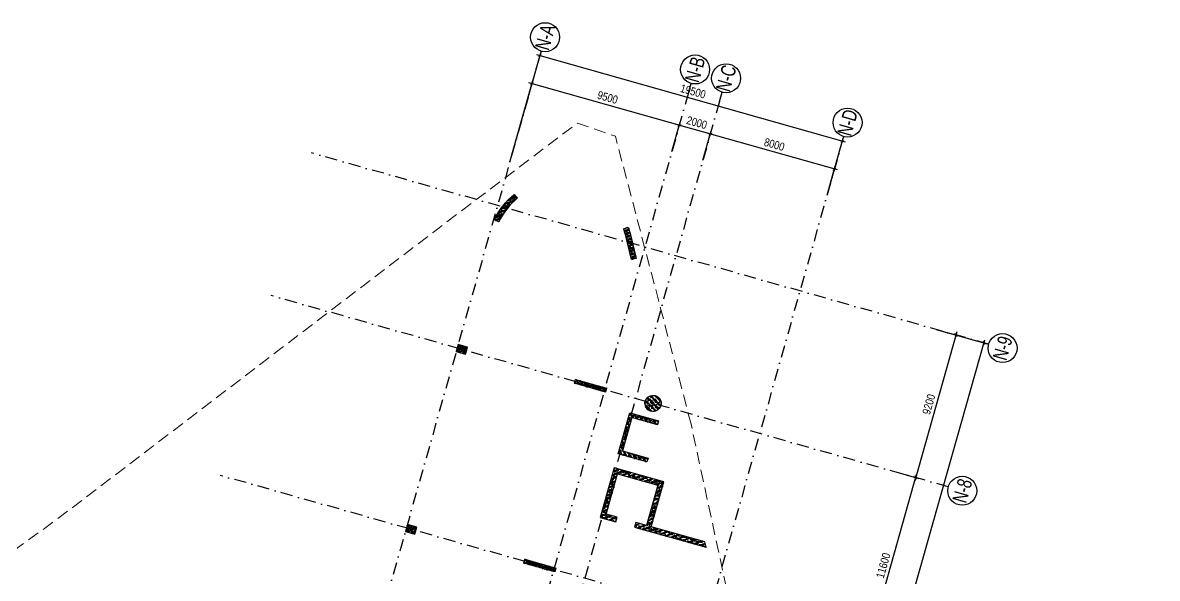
# Model space of a CAD drawing. Header units: millimetres. Extents: x -185400 to 12385, y -14070 to 168686.
# Drawn here: x -70547 to -147, y 134196 to 168686 of the extents above; entities that cross this region are included whole.
import ezdxf
from ezdxf.enums import TextEntityAlignment as Align

# ---------------------------------------------------------------- set-up
doc = ezdxf.new("R2010")
doc.units = ezdxf.units.MM
doc.header["$LTSCALE"] = 300
doc.header["$MEASUREMENT"] = 0
doc.linetypes.add('DASHDOT', pattern=[1, 0.5, -0.25, 0, -0.25])
doc.linetypes.add('HIDDEN', pattern=[0.375, 0.25, -0.125])
for name, color, linetype in [('ccu12-Hatch', 250, 'Continuous'), ('KC-Betong', 6, 'Continuous'), ('KT-Hatch', 251, 'Continuous'), ('KT-Kich thuoc', 9, 'Continuous'), ('KT-Luoi truc South Tower', 8, 'DASHDOT'), ('KT-Net cot vach', 6, 'Continuous'), ('ST_MBDV Cot vach 220805$0$AUDIT_I_220805193045-1', 50, 'Continuous')]:
    doc.layers.add(name, color=color, linetype=linetype)
doc.layers.add('KT-Chi gioi XD', color=7, linetype='HIDDEN', true_color=0x0066cc)
doc.styles.add('Arial Narrow', font='ARIALN.TTF')
doc.styles.add('ST_MBDV Cot vach 220805$0$HBA-Text', font='GOTHIC.TTF')
doc.dimstyles.new('ccu12-200', dxfattribs={"dimscale": 200, "dimtxt": 2.5, "dimasz": 1, "dimexe": 1, "dimexo": 2, "dimgap": 1, "dimtad": 1, "dimdec": 0, "dimdsep": 46, "dimtxsty": 'Arial Narrow', "dimblk": 'ARCHTICK', "dimcen": -1, "dimdle": 1, "dimclrd": 256, "dimclre": 256, "dimclrt": 3, "dimadec": 0, "dimazin": 2, "dimtfac": 0.1, "dimtdec": 0, "dimtmove": 0, "dimatfit": 1, "dimldrblk": 'ARCHTICK', "dimfxl": 1, "dimtvp": 0.833333, "dimtolj": 1, "dimtzin": 12, "dimarcsym": 0})
pattern_1 = [(25, (72916.8, -227208.36), (311.76915, -180), [37.5, -412.5]), (330, (72916.8, -227208.36), (96.06936, 370.17822), [30, -330]), (75.4514, (72942.8, -227223.36), (407.83865, 190.1779), [31.8701, -350.57106]), (21.1842, (72959.07, -227117.73), (448.64876, -300.52336), [56.25, -618.75]), (71.6356, (72996.46, -227142.8), (629.38604, 243.92254), [47.80514, -525.8565]), (326.1842, (72959.1, -227117.73), (629.38585, 243.923), [45, -495]), (356, (72993.82, -227161.52), (185.4137, -308.58023), [37.5, -412.5]), (301, (72993.82, -227161.52), (263.4901, 277.1898), [30, -330]), (46.4514, (73009.27, -227187.23), (448.9038, -31.39076), [31.8701, -350.57106]), (12.5, (72916.81, -227208.36), (75.853797, 148.282658), [0, -326, 0, -335, 0, -331.25]), (342.5, (72916.81, -227208.36), (202.55378, 123.14021), [0, -191, 0, -318.5, 0, -126.25]), (302.5, (72815.76, -227161.24), (237.137665, -123.022383), [0, -125, 0, -390, 0, -517.5]), (292.5, (72770.44, -227140.1), (285.42618, -77.8696), [0, -162.5, 0, -259, 0, -367.5]), (20, (72916.81, -227208.36), (-64.12878, 176.19237), []), (20, (72996.92, -227245.72), (-64.12878, 176.19237), [])]

# ---------------------------------------------------------------- blocks, each defined once
blk = doc.blocks.new('_ARCHTICK')
at = {"color": 0, "linetype": 'ByBlock', "const_width": 0.15}
blk.add_lwpolyline([(-0.5, -0.5), (0.5, 0.5)], dxfattribs=at)
blk = doc.blocks.new('*D329')
at = {"layer": 'Defpoints', "color": 0, "transparency": 16777216}
for p in [(-14254, 149758, 0), (-10901, 148811), (-34430, 78354, 0)]:
    blk.add_point(p, dxfattribs=at)
at = {"layer": 'KT-Kich thuoc', "lineweight": -2, "transparency": 16777216}
for p, q in [((-13869, 149649), (-10709, 148756)), ((-31132, 77214), (-10847, 149003)), ((-34045, 78245), (-30886, 77352))]:
    blk.add_line(p, q, dxfattribs=at)
at = {"layer": 'KT-Kich thuoc', "lineweight": -2, "transparency": 16777216, "xscale": 200, "yscale": 200, "zscale": 200}
for p, rotation in [((-10901, 148811), 74.22121918271756), ((-31078, 77407), 254.2212191827175)]:
    blk.add_blockref('_ARCHTICK', p, dxfattribs=dict(at, rotation=rotation))
at = {"layer": 'KT-Kich thuoc', "color": 3, "transparency": 16777216, "insert": (-21428, 113232), "char_height": 500, "attachment_point": 5, "rotation": 74.22122, "style": 'Arial Narrow'}
blk.add_mtext('\\A1;74200', dxfattribs=at)
blk = doc.blocks.new('*D331')
at = {"layer": 'Defpoints', "color": 0, "transparency": 16777216}
for p in [(-38458, 166631), (-40407, 159733, 0), (-20749, 157591, 0)]:
    blk.add_point(p, dxfattribs=at)
at = {"layer": 'KT-Kich thuoc', "lineweight": -2, "transparency": 16777216}
for p, q in [((-40298, 160118), (-38404, 166823)), ((-19501, 161274), (-38651, 166685)), ((-20640, 157976), (-19639, 161521))]:
    blk.add_line(p, q, dxfattribs=at)
at = {"layer": 'KT-Kich thuoc', "lineweight": -2, "transparency": 16777216, "xscale": 200, "yscale": 200, "zscale": 200}
for p, rotation in [((-38458, 166631), 164.2212191783588), ((-19693, 161328), 344.2212191783588)]:
    blk.add_blockref('_ARCHTICK', p, dxfattribs=dict(at, rotation=rotation))
at = {"layer": 'KT-Kich thuoc', "color": 3, "transparency": 16777216, "insert": (-28952, 164418), "char_height": 500, "attachment_point": 5, "rotation": 344.22122, "style": 'Arial Narrow'}
blk.add_mtext('\\A1;19500', dxfattribs=at)
blk = doc.blocks.new('*D332')
at = {"layer": 'Defpoints', "color": 0, "transparency": 16777216}
for p in [(-27881, 161771), (-28448, 159766, 0), (-20749, 157591, 0)]:
    blk.add_point(p, dxfattribs=at)
at = {"layer": 'KT-Kich thuoc', "lineweight": -2, "transparency": 16777216}
for p, q in [((-28339, 160151), (-27827, 161964)), ((-19990, 159542), (-28073, 161826)), ((-20640, 157976), (-20128, 159789))]:
    blk.add_line(p, q, dxfattribs=at)
at = {"layer": 'KT-Kich thuoc', "lineweight": -2, "transparency": 16777216, "xscale": 200, "yscale": 200, "zscale": 200}
for p, rotation in [((-27881, 161771), 164.2212191783588), ((-20182, 159596), 344.2212191783588)]:
    blk.add_blockref('_ARCHTICK', p, dxfattribs=dict(at, rotation=rotation))
at = {"layer": 'KT-Kich thuoc', "color": 3, "transparency": 16777216, "insert": (-23908, 161122), "char_height": 500, "attachment_point": 5, "rotation": 344.22122, "style": 'Arial Narrow'}
blk.add_mtext('\\A1;8000', dxfattribs=at)
blk = doc.blocks.new('*D333')
at = {"layer": 'Defpoints', "color": 0, "transparency": 16777216}
for p in [(-38948, 164899), (-30372, 160310, 0), (-40407, 159733, 0)]:
    blk.add_point(p, dxfattribs=at)
at = {"layer": 'KT-Kich thuoc', "lineweight": -2, "transparency": 16777216}
for p, q in [((-40298, 160118), (-38893, 165091)), ((-29613, 162261), (-39140, 164953)), ((-30264, 160695), (-29751, 162508))]:
    blk.add_line(p, q, dxfattribs=at)
at = {"layer": 'KT-Kich thuoc', "lineweight": -2, "transparency": 16777216, "xscale": 200, "yscale": 200, "zscale": 200}
for p, rotation in [((-38948, 164899), 164.2212191783588), ((-29806, 162315), 344.2212191783588)]:
    blk.add_blockref('_ARCHTICK', p, dxfattribs=dict(at, rotation=rotation))
at = {"layer": 'KT-Kich thuoc', "color": 3, "transparency": 16777216, "insert": (-34253, 164045), "char_height": 500, "attachment_point": 5, "rotation": 344.22122, "style": 'Arial Narrow'}
blk.add_mtext('\\A1;9500', dxfattribs=at)
blk = doc.blocks.new('*D337')
at = {"layer": 'Defpoints', "color": 0, "transparency": 16777216}
for p in [(-14254, 149758, 0), (-16755, 140904, 0), (-15135, 140447)]:
    blk.add_point(p, dxfattribs=at)
at = {"layer": 'KT-Kich thuoc', "lineweight": -2, "transparency": 16777216}
for p, q in [((-12579, 149492), (-15190, 140254)), ((-13869, 149649), (-12441, 149246)), ((-16370, 140796), (-14943, 140392))]:
    blk.add_line(p, q, dxfattribs=at)
at = {"layer": 'KT-Kich thuoc', "lineweight": -2, "transparency": 16777216, "xscale": 200, "yscale": 200, "zscale": 200}
for p, rotation in [((-12634, 149300), 74.22122040985515), ((-15135, 140447), 254.2212204098551)]:
    blk.add_blockref('_ARCHTICK', p, dxfattribs=dict(at, rotation=rotation))
at = {"layer": 'KT-Kich thuoc', "color": 3, "transparency": 16777216, "insert": (-14323, 144997), "char_height": 500, "attachment_point": 5, "rotation": 74.22122, "style": 'Arial Narrow'}
blk.add_mtext('\\A1;9200', dxfattribs=at)
blk = doc.blocks.new('*D338')
at = {"layer": 'Defpoints', "color": 0, "transparency": 16777216}
for p in [(-16755, 140904, 0), (-15135, 140447), (-19910, 129742, 0)]:
    blk.add_point(p, dxfattribs=at)
at = {"layer": 'KT-Kich thuoc', "lineweight": -2, "transparency": 16777216}
for p, q in [((-18344, 129091), (-15081, 140639)), ((-16370, 140796), (-14943, 140392)), ((-19525, 129633), (-18097, 129229))]:
    blk.add_line(p, q, dxfattribs=at)
at = {"layer": 'KT-Kich thuoc', "lineweight": -2, "transparency": 16777216, "xscale": 200, "yscale": 200, "zscale": 200}
for p, rotation in [((-15135, 140447), 74.2212204098948), ((-18290, 129284), 254.2212204098948)]:
    blk.add_blockref('_ARCHTICK', p, dxfattribs=dict(at, rotation=rotation))
at = {"layer": 'KT-Kich thuoc', "color": 3, "transparency": 16777216, "insert": (-17151, 134989), "char_height": 500, "attachment_point": 5, "rotation": 74.22122, "style": 'Arial Narrow'}
blk.add_mtext('\\A1;11600', dxfattribs=at)
blk = doc.blocks.new('*D339')
at = {"layer": 'Defpoints', "color": 0, "transparency": 16777216}
for p in [(-29806, 162315), (-30372, 160310, 0), (-28448, 159766, 0)]:
    blk.add_point(p, dxfattribs=at)
at = {"layer": 'KT-Kich thuoc', "lineweight": -2, "transparency": 16777216}
for p, q in [((-30264, 160695), (-29751, 162508)), ((-27689, 161717), (-29998, 162370)), ((-28339, 160151), (-27827, 161964))]:
    blk.add_line(p, q, dxfattribs=at)
at = {"layer": 'KT-Kich thuoc', "lineweight": -2, "transparency": 16777216, "xscale": 200, "yscale": 200, "zscale": 200}
for p, rotation in [((-29806, 162315), 164.2212191848307), ((-27881, 161771), 344.2212191848307)]:
    blk.add_blockref('_ARCHTICK', p, dxfattribs=dict(at, rotation=rotation))
at = {"layer": 'KT-Kich thuoc', "color": 3, "transparency": 16777216, "insert": (-28720, 162481), "char_height": 500, "attachment_point": 5, "rotation": 344.22122, "style": 'Arial Narrow'}
blk.add_mtext('\\A1;2000', dxfattribs=at)
blk = doc.blocks.new('ST_MBDV Cot vach 220805$0$GRID-SYM-flat-103')
at = {"layer": 'ST_MBDV Cot vach 220805$0$AUDIT_I_220805193045-1'}
blk.add_circle((0, 0, 0), 900, dxfattribs=at)
at = {"layer": 'ST_MBDV Cot vach 220805$0$AUDIT_I_220805193045-1', "style": 'ST_MBDV Cot vach 220805$0$HBA-Text'}
blk.add_attdef('GRID', text='', height=900, rotation=19.04714, dxfattribs=at).set_placement((0, 0, 0), align=Align.MIDDLE_CENTER)
blk = doc.blocks.new('*U300')
h = blk.add_hatch()
h.set_pattern_fill('VATLIEU04', color=250, scale=40, style=0, pattern_type=2)
h.set_pattern_definition([(50, (-350, 500), (286.904, -25.1), [30, -330]), (355, (-350, 500), (-55.5, 300.88), [24, -264]), (100.45, (-326.1, 497.9), (231.404, 275.776), [25.496, -280.457]), (46.184, (-350, 580), (426.9, -66.21), [45, -495]), (96.636, (-314.43, 574.5), (373.87, 389.65), [38.24, -420.69]), (351.184, (-350, 580), (373.86, 389.65), [36, -396]), (21, (-310, 560), (238.763, -161.05), [30, -330]), (326, (-310, 560), (97.33, 290.06), [24, -264]), (71.45, (-290.1, 546.58), (336.09, 129.01), [25.496, -280.457]), (37.5, (-350.01, 500), (4.864, 133.158), [0, -260.8, 0, -268, 0, -265]), (7.5, (-350.01, 500), (105.228, 157.765), [0, -152.8, 0, -254.8, 0, -101]), (327.5, (-439.21, 500), (213.529, -9.022), [0, -100, 0, -312, 0, -414]), (317.5, (-479.2, 500), (233.274, 40.042), [0, -130, 0, -207.2, 0, -294]), (45, (-350, 500), (-120.208, 120.208), []), (45, (-350, 549), (-120.208, 120.208), [])])
h.paths.add_polyline_path([(-475, -475), (125, -475), (125, -25), (-475, -25)])
at = {"color": 6, "ltscale": 0.25}
blk.add_lwpolyline([(-475, -475), (125, -475), (125, -25), (-475, -25)], close=True, dxfattribs=at)
at = {"layer": 'Defpoints', "linetype": 'ByBlock', "ltscale": 30}
for p, q in [((125, -475), (-475, -25)), ((-475, -475), (125, -25))]:
    blk.add_line(p, q, dxfattribs=at)
blk = doc.blocks.new('*U307')
h = blk.add_hatch()
h.set_pattern_fill('VATLIEU04', color=250, scale=40, style=0, pattern_type=2)
h.set_pattern_definition([(50, (1050, 300), (286.904, -25.1), [30, -330]), (355, (1050, 300), (-55.5, 300.877), [24, -264]), (100.451, (1073.92, 297.9), (231.404, 275.776), [25.496, -280.457]), (46.184, (1050, 380), (426.9, -66.21), [45, -495]), (96.636, (1085.6, 374.5), (373.865, 389.65), [38.24, -420.685]), (351.184, (1050, 380), (373.86, 389.65), [36, -396]), (21, (1090, 360), (238.763, -161.048), [30, -330]), (326, (1090, 360), (97.326, 290.06), [24, -264]), (71.451, (1109.9, 346.58), (336.09, 129.012), [25.496, -280.457]), (37.5, (1050.01, 300), (4.864, 133.1575), [0, -260.8, 0, -268, 0, -265]), (7.5, (1050.01, 300), (105.228, 157.765), [0, -152.8, 0, -254.8, 0, -101]), (327.5, (960.81, 300), (213.529, -9.022), [0, -100, 0, -312, 0, -414]), (317.5, (920.8, 300), (233.274, 40.042), [0, -130, 0, -207.2, 0, -294]), (45, (1050.01, 300), (-120.208, 120.208), []), (45, (1050.01, 349), (-120.208, 120.208), [])])
h.paths.add_polyline_path([(-475, -475), (1525, -475), (1525, -225), (-475, -225)])
at = {"color": 6, "ltscale": 0.25}
blk.add_lwpolyline([(-475, -475), (1525, -475), (1525, -225), (-475, -225)], close=True, dxfattribs=at)
at = {"layer": 'Defpoints', "linetype": 'ByBlock', "ltscale": 30}
for p, q in [((1525, -475), (-475, -225)), ((-475, -475), (1525, -225))]:
    blk.add_line(p, q, dxfattribs=at)
blk = doc.blocks.new('*U308')
h = blk.add_hatch()
h.set_pattern_fill('VATLIEU04', color=250, scale=40, style=0, pattern_type=2)
h.set_pattern_definition([(50, (-350, 500), (286.904, -25.1), [30, -330]), (355, (-350, 500), (-55.5, 300.88), [24, -264]), (100.45, (-326.1, 497.9), (231.404, 275.776), [25.496, -280.457]), (46.184, (-350, 580), (426.9, -66.21), [45, -495]), (96.636, (-314.43, 574.5), (373.87, 389.65), [38.24, -420.69]), (351.184, (-350, 580), (373.86, 389.65), [36, -396]), (21, (-310, 560), (238.763, -161.05), [30, -330]), (326, (-310, 560), (97.33, 290.06), [24, -264]), (71.45, (-290.1, 546.58), (336.09, 129.01), [25.496, -280.457]), (37.5, (-350.01, 500), (4.864, 133.158), [0, -260.8, 0, -268, 0, -265]), (7.5, (-350.01, 500), (105.228, 157.765), [0, -152.8, 0, -254.8, 0, -101]), (327.5, (-439.21, 500), (213.529, -9.022), [0, -100, 0, -312, 0, -414]), (317.5, (-479.2, 500), (233.274, 40.042), [0, -130, 0, -207.2, 0, -294]), (45, (-350, 500), (-120.208, 120.208), []), (45, (-350, 549), (-120.208, 120.208), [])])
h.paths.add_polyline_path([(-475, -475), (125, -475), (125, -25), (-475, -25)])
at = {"color": 6, "ltscale": 0.25}
blk.add_lwpolyline([(-475, -475), (125, -475), (125, -25), (-475, -25)], close=True, dxfattribs=at)
at = {"layer": 'Defpoints', "linetype": 'ByBlock', "ltscale": 30}
for p, q in [((125, -475), (-475, -25)), ((-475, -475), (125, -25))]:
    blk.add_line(p, q, dxfattribs=at)
blk = doc.blocks.new('*U309')
h = blk.add_hatch()
h.set_pattern_fill('VATLIEU04', color=250, scale=40, style=0, pattern_type=2)
h.set_pattern_definition([(50, (1050, 300), (286.904, -25.1), [30, -330]), (355, (1050, 300), (-55.5, 300.877), [24, -264]), (100.451, (1073.92, 297.9), (231.404, 275.776), [25.496, -280.457]), (46.184, (1050, 380), (426.9, -66.21), [45, -495]), (96.636, (1085.6, 374.5), (373.865, 389.65), [38.24, -420.685]), (351.184, (1050, 380), (373.86, 389.65), [36, -396]), (21, (1090, 360), (238.763, -161.048), [30, -330]), (326, (1090, 360), (97.326, 290.06), [24, -264]), (71.451, (1109.9, 346.58), (336.09, 129.012), [25.496, -280.457]), (37.5, (1050.01, 300), (4.864, 133.1575), [0, -260.8, 0, -268, 0, -265]), (7.5, (1050.01, 300), (105.228, 157.765), [0, -152.8, 0, -254.8, 0, -101]), (327.5, (960.81, 300), (213.529, -9.022), [0, -100, 0, -312, 0, -414]), (317.5, (920.8, 300), (233.274, 40.042), [0, -130, 0, -207.2, 0, -294]), (45, (1050, 300), (-120.208, 120.208), []), (45, (1050, 349), (-120.208, 120.208), [])])
h.paths.add_polyline_path([(-475, -475), (1525, -475), (1525, -225), (-475, -225)])
at = {"color": 6, "ltscale": 0.25}
blk.add_lwpolyline([(-475, -475), (1525, -475), (1525, -225), (-475, -225)], close=True, dxfattribs=at)
at = {"layer": 'Defpoints', "linetype": 'ByBlock', "ltscale": 30}
for p, q in [((1525, -475), (-475, -225)), ((-475, -475), (1525, -225))]:
    blk.add_line(p, q, dxfattribs=at)

msp = doc.modelspace()

# ---------------------------------------------------------------- hatches: boundary and pattern name
at = {"layer": 'ccu12-Hatch', "ltscale": 0.5}
h = msp.add_hatch(dxfattribs=at)
h.set_pattern_fill('BTCT', color=256, scale=50, angle=335)
h.set_pattern_definition(pattern_1)
edge = h.paths.add_edge_path()
edge.add_arc((-37216.2, 154551.3), 4179.9, 129.187468, 154.983889)
edge.add_line((-41004, 156318.9), (-41275.8, 156445.8))
edge.add_arc((-37216.2, 154551.3), 4479.9, 129.187481, 154.983857, ccw=False)
edge.add_line((-40046.8, 158023.6), (-39857.3, 157791.1))
h = msp.add_hatch(dxfattribs=at)
h.set_pattern_fill('BTCT', color=256, scale=50, angle=335)
h.set_pattern_definition(pattern_1)
edge = h.paths.add_edge_path()
edge.add_arc((-37214.3, 154551.8), 4178.1, 13.610189, 18.80031)
edge.add_line((-33259.1, 155898.3), (-32975.1, 155995))
edge.add_arc((-37214.3, 154551.8), 4478.1, 13.610189, 18.800278, ccw=False)
edge.add_line((-32861.9, 155605.6), (-32486.6, 154055.5))
edge.add_line((-32486.6, 154055.5), (-32778.2, 153984.9))
edge.add_line((-32778.2, 153984.9), (-33153.5, 155535))
at = {"layer": 'KT-Hatch', "ltscale": 0.5}
h = msp.add_hatch(dxfattribs=at)
h.set_pattern_fill('1BETONG2-BOP', color=256, scale=50, angle=335, pattern_type=2)
h.set_pattern_definition([(50, (0, 0), (358.6301, -31.37607), [37.5, -412.5]), (355, (0, 0), (-69.3757, 376.0961), [30, -330]), (100.4514, (29.9, -2.6), (289.2547, 344.7198), [31.8701, -350.5711]), (46.1842, (0, 100), (533.6205, -82.7595), [56.25, -618.75]), (96.6356, (44.47, 93.1), (467.3314, 487.059), [47.8051, -525.8565]), (351.1842, (0, 100), (467.331, 487.0593), [45, -495]), (21, (50, 75), (298.4535, -201.30945), [37.5, -412.5]), (226, (50, 75), (335.9411, -182.7699), [30, -330]), (71.4514, (74.87, 58.22), (420.1113, 161.26525), [31.8701, -350.5711]), (67.5, (0, 0), (-77.95809, 147.18723), [0, -326, 0, -335, 0, -331.25]), (4.5, (0, 0), (141.67546, 190.0516), [0, -191, 0, -318.5, 0, -126.25]), (327.5, (-111.5, 0), (266.91122, -11.27744), [0, -125, 0, -390, 0, -517.5]), (317.5, (-161.5, 0), (291.5931, 50.0525), [0, -162.5, 0, -259, 0, -367.5]), (315, (0, 0), (150.2602, 150.2602), []), (315, (0, 61.25), (150.2602, 150.2602), [])])
edge = h.paths.add_edge_path()
edge.add_ellipse((-31436.2, 145052.9), major_axis=(136, 481.2), ratio=1, start_angle=0, end_angle=360)
h = msp.add_hatch(dxfattribs=at)
h.set_pattern_fill('1BETONG2-BOP', color=256, scale=50, pattern_type=2)
h.set_pattern_definition([(34.2212, (-35673.08, 134195.87), (336.5846, -127.714), [37.5, -412.5]), (339.2212, (-35673.08, 134195.87), (35.508, 380.789), [30, -330]), (84.6726, (-35645.03, 134185.23), (372.093, 253.075), [31.87, -350.571]), (30.4054, (-35645.9, 134292.1), (491.009, -224.745), [56.25, -618.75]), (80.857, (-35604.97, 134273.4), (582.165, 341.627), [47.805, -525.856]), (335.4054, (-35645.9, 134292.1), (582.164, 341.628), [45, -495]), (5.2212, (-35604.57, 134254.45), (232.4666, -274.8805), [37.5, -412.5]), (210.2212, (-35604.57, 134254.45), (273.583, -267.233), [30, -330]), (55.6726, (-35585.2, 134231.55), (448.133, 40.95), [31.87, -350.571]), (51.7212, (-35673.08, 134195.87), (-34.9968, 162.8397), [0, -326, 0, -335, 0, -331.25]), (348.7212, (-35673.08, 134195.87), (188.0165, 144.3653), [0, -191, 0, -318.5, 0, -126.25]), (311.7212, (-35780.38, 134226.2), (253.787, -83.432), [0, -125, 0, -390, 0, -517.5]), (301.7212, (-35828.5, 134239.8), (294.216, -31.1247), [0, -162.5, 0, -259, 0, -367.5]), (299.2212, (-35673.08, 134195.87), (185.4575, 103.739), []), (299.2212, (-35656.42, 134254.82), (185.4575, 103.739), [])])
h.paths.add_polyline_path([(-33593.9, 141921.6), (-32873.3, 144471.8), (-31093, 143968.7), (-31161, 143728.1), (-32748.8, 144176.8), (-33333.5, 142107.8), (-31745.6, 141659.1), (-31813.6, 141418.6)])
h = msp.add_hatch(dxfattribs=at)
h.set_pattern_fill('VATLIEU04', color=256, scale=50, angle=335, pattern_type=2)
h.set_pattern_definition([(25, (-1153005.9, 53036.63), (311.769145, -180), [37.5, -412.5]), (330, (-1153005.9, 53036.63), (96.06936, 370.17822), [30, -330]), (75.4514, (-1152979.9, 53021.63), (407.83865, 190.1779), [31.8701, -350.57106]), (21.1842, (-1152963.63, 53127.26), (448.64876, -300.52336), [56.25, -618.75]), (71.6356, (-1152926.24, 53102.2), (629.38604, 243.92254), [47.80514, -525.8565]), (326.1842, (-1152963.6, 53127.26), (629.38585, 243.92303), [45, -495]), (356, (-1152928.88, 53083.47), (185.41371, -308.58023), [37.5, -412.5]), (301, (-1152928.88, 53083.47), (263.49012, 277.18981), [30, -330]), (46.4514, (-1152913.42, 53057.76), (448.90379, -31.39076), [31.8701, -350.57106]), (12.5, (-1153005.89, 53036.63), (75.853797, 148.282658), [0, -326, 0, -335, 0, -331.25]), (342.5, (-1153005.89, 53036.63), (202.55378, 123.140208), [0, -191, 0, -318.5, 0, -126.25]), (302.5, (-1153106.94, 53083.75), (237.137665, -123.022383), [0, -125, 0, -390, 0, -517.5]), (292.5, (-1153152.26, 53104.88), (285.42618, -77.8696), [0, -162.5, 0, -259, 0, -367.5]), (20, (-1153005.89, 53036.63), (-72.67928, 199.68468), []), (20, (-1152980, 53092.14), (-72.67928, 199.68468), [])])
h.paths.add_polyline_path([(-31836.5, 137476.2), (-32510.1, 137666.6), (-32591.7, 137377.9), (-28143.8, 136121), (-28226.4, 136456.1), (-31547.8, 137394.6), (-30759.2, 140185.4), (-33838.6, 141055.5), (-34708.8, 137976.1), (-33746.5, 137704.2), (-33664.9, 137992.9), (-34338.5, 138183.2), (-33631.5, 140685.3), (-31129.5, 139978.3)])

# ---------------------------------------------------------------- linework, layer by layer
at = {"layer": 'KC-Betong', "elevation": 0}
msp.add_lwpolyline([(-39857.3, 157791.1, 0.1130359), (-41004, 156318.9), (-41275.8, 156445.8, -0.1130357), (-40046.8, 158023.6)], format="xyb", close=True, dxfattribs=at)
msp.add_lwpolyline([(-33153.5, 155535, 0.02265), (-33259.1, 155898.3), (-32975.1, 155995, -0.0226499), (-32861.9, 155605.6), (-32486.6, 154055.5), (-32778.2, 153984.9), (-33153.5, 155535)], format="xyb", dxfattribs=at)
at = {"layer": 'KC-Betong', "ltscale": 0.5, "elevation": 0}
msp.add_lwpolyline([(-31836.5, 137476.2), (-32510.1, 137666.6), (-32591.7, 137377.9), (-28143.8, 136121), (-28226.4, 136456.1), (-31547.8, 137394.6), (-30759.2, 140185.4), (-33838.6, 141055.5), (-34708.8, 137976.1), (-33746.5, 137704.2), (-33664.9, 137992.9), (-34338.5, 138183.2), (-33631.5, 140685.3), (-31129.5, 139978.3), (-31836.5, 137476.2)], dxfattribs=at)
at = {"layer": 'KC-Betong'}
msp.add_ellipse((-31436.2, 145052.9), major_axis=(136, 481.2), ratio=1, dxfattribs=at)
at = {"layer": 'KT-Chi gioi XD', "lineweight": 13, "ltscale": 10, "elevation": 0, "flags": 128}
msp.add_lwpolyline([(-29078.1, 143772.1), (-33774.2, 161645), (-36124.3, 162456.9), (-45058.2, 155685.5), (-68562, 137753.5), (-92229.5, 120645.5, 0.684877), (-61797, 6849.6), (-41426.4, 4693.7), (-2997.3, 5908.3), (-146.9, 9554.9)], format="xyb", close=True, dxfattribs=at)
at = {"layer": 'KT-Kich thuoc'}
for p, q in [((-29234.6, 164336.2), (-29071.5, 164913.6)), ((-27310, 163792.3), (-27146.8, 164369.7))]:
    msp.add_line(p, q, dxfattribs=at)
at = {"layer": 'KT-Luoi truc South Tower', "ltscale": 5}
for p, q in [((-38376.6, 166919.4), (-63723.7, 77217.8)), ((-29234.6, 164336.2), (-54581.7, 74634.5)), ((-27310, 163792.3), (-52657.1, 74090.7)), ((-19611.4, 161616.9), (-44958.5, 71915.3)), ((-10612.7, 148729), (-52631.6, 160602.3)), ((-13114.4, 139875.6), (-55133.3, 151749)), ((-16268.7, 128712.7), (-58287.6, 140586.1))]:
    msp.add_line(p, q, dxfattribs=at)
at = {"layer": 'KT-Net cot vach', "elevation": 0}
msp.add_lwpolyline([(-33593.9, 141921.6), (-32873.3, 144471.8), (-31093, 143968.7), (-31161, 143728.1), (-32748.8, 144176.8), (-33333.5, 142107.8), (-31745.6, 141659.1), (-31813.6, 141418.6)], close=True, dxfattribs=at)

# ---------------------------------------------------------------- block references
at = {"layer": 'KC-Betong', "linetype": 'ByBlock', "rotation": 344.2212131831742}
for name, p in [('*U300', (-43060.3, 148597.3)), ('*U308', (-46214.7, 137434.4))]:
    msp.add_blockref(name, p, dxfattribs=at)
at = {"layer": 'KC-Betong', "linetype": 'ByBlock', "xscale": -1, "rotation": 344.2212276365515}
for name, p in [('*U307', (-34708.9, 146342)), ('*U309', (-37863.2, 135179.1))]:
    msp.add_blockref(name, p, dxfattribs=at)
at = {"layer": 'KT-Kich thuoc'}
ref = msp.add_blockref('ST_MBDV Cot vach 220805$0$GRID-SYM-flat-103', (-38131.9, 167785.5, 0), dxfattribs=at)
ref.add_attrib('GRID', 'N-A', dxfattribs={"layer": 'ST_MBDV Cot vach 220805$0$AUDIT_I_220805193045-1', "height": 900, "rotation": 74, "style": 'ST_MBDV Cot vach 220805$0$HBA-Text', "width": 0.75}).set_placement((-38131.9, 167785.5, 0), align=Align.MIDDLE_CENTER)
ref = msp.add_blockref('ST_MBDV Cot vach 220805$0$GRID-SYM-flat-103', (-28826.7, 165779.6, 0), dxfattribs=at)
ref.add_attrib('GRID', 'N-B', dxfattribs={"layer": 'ST_MBDV Cot vach 220805$0$AUDIT_I_220805193045-1', "height": 900, "rotation": 74, "style": 'ST_MBDV Cot vach 220805$0$HBA-Text', "width": 0.75}).set_placement((-28826.7, 165779.6, 0), align=Align.MIDDLE_CENTER)
ref = msp.add_blockref('ST_MBDV Cot vach 220805$0$GRID-SYM-flat-103', (-26902.1, 165235.8, 0), dxfattribs=at)
ref.add_attrib('GRID', 'N-C', dxfattribs={"layer": 'ST_MBDV Cot vach 220805$0$AUDIT_I_220805193045-1', "height": 900, "rotation": 74, "style": 'ST_MBDV Cot vach 220805$0$HBA-Text', "width": 0.75}).set_placement((-26902.1, 165235.8, 0), align=Align.MIDDLE_CENTER)
ref = msp.add_blockref('ST_MBDV Cot vach 220805$0$GRID-SYM-flat-103', (-19366.7, 162483, 0), dxfattribs=at)
ref.add_attrib('GRID', 'N-D', dxfattribs={"layer": 'ST_MBDV Cot vach 220805$0$AUDIT_I_220805193045-1', "height": 900, "rotation": 74, "style": 'ST_MBDV Cot vach 220805$0$HBA-Text', "width": 0.75}).set_placement((-19366.7, 162483, 0), align=Align.MIDDLE_CENTER)
ref = msp.add_blockref('ST_MBDV Cot vach 220805$0$GRID-SYM-flat-103', (-9746.6, 148484.2, 0), dxfattribs=at)
ref.add_attrib('GRID', 'N-9', dxfattribs={"layer": 'ST_MBDV Cot vach 220805$0$AUDIT_I_220805193045-1', "height": 900, "rotation": 74, "style": 'ST_MBDV Cot vach 220805$0$HBA-Text', "width": 0.75}).set_placement((-9746.6, 148484.2, 0), align=Align.MIDDLE_CENTER)
ref = msp.add_blockref('ST_MBDV Cot vach 220805$0$GRID-SYM-flat-103', (-12248.3, 139630.9, 0), dxfattribs=at)
ref.add_attrib('GRID', 'N-8', dxfattribs={"layer": 'ST_MBDV Cot vach 220805$0$AUDIT_I_220805193045-1', "height": 900, "rotation": 74, "style": 'ST_MBDV Cot vach 220805$0$HBA-Text', "width": 0.75}).set_placement((-12248.3, 139630.9, 0), align=Align.MIDDLE_CENTER)

# ---------------------------------------------------------------- dimensions: what is measured, and where the dimension line sits
for base, p1, p2, angle, picture, middle in [((-38458.2, 166630.7), (-20749.1, 157590.8, 0), (-40407.3, 159733.2, 0), 164.221219, '*D331', (-28951.8, 164417.6)), ((-38947.7, 164898.6), (-30372.3, 160310, 0), (-40407.3, 159733.2, 0), 164.221219, '*D333', (-34252.9, 164045.1)), ((-27881, 161771.4), (-20749.1, 157590.8, 0), (-28447.6, 159766.2, 0), 164.221219, '*D332', (-23907.9, 161121.9)), ((-10901.4, 148810.6), (-34430.3, 78353.9, 0), (-14253.6, 149757.8, 0), 74.221219, '*D329', (-21427.8, 113232.4))]:
    dim = msp.add_linear_dim(base=base, p1=p1, p2=p2, angle=angle, dimstyle='ccu12-200', dxfattribs=at)
    dim.commit()
    dim.dimension.update_dxf_attribs({"geometry": picture, "text_midpoint": middle})
for p1, p2, distance, picture, middle in [((-28447.6, 159766.2, 0), (-30372.3, 160310, 0), -2083.8, '*D339', (-28719.5, 162481.5)), ((-14253.6, 149757.8, 0), (-16755.3, 140904.5, 0), 1683.4, '*D337', (-14322.6, 144997.2)), ((-19909.6, 129741.6, 0), (-16755.3, 140904.5, 0), -1683.4, '*D338', (-17150.6, 134989))]:
    dim = msp.add_aligned_dim(p1=p1, p2=p2, distance=distance, dimstyle='ccu12-200', dxfattribs=at)
    dim.commit()
    dim.dimension.update_dxf_attribs({"geometry": picture, "text_midpoint": middle})

doc.saveas('drawing.dxf')
